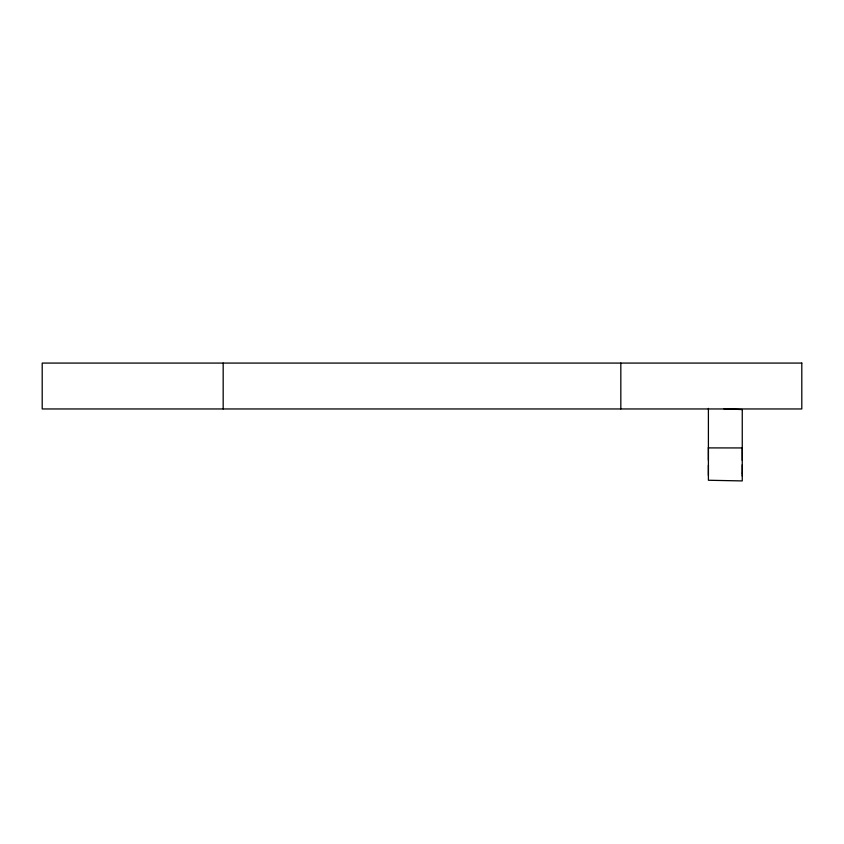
<?xml version="1.0" encoding="UTF-8"?>
<svg xmlns="http://www.w3.org/2000/svg" width="844" height="844" viewBox="0 0 844 844"><rect width="100%" height="100%" fill="white"/><g stroke="black" fill="none" stroke-linecap="round" stroke-linejoin="round"><path stroke-width="1.27" d="M708.401 475.488L708.401 465.097M708.401 460.202L708.401 447.594M742.256 476.058L742.256 464.749M742.256 460.381L742.256 447.942L708.401 447.9M724.025 408.918L742.256 409.54M742.256 409.509L742.256 472.978M742.256 473.273L742.256 474.286M742.256 475.066L742.256 480.922L708.401 480.257L708.401 408.38M620.825 363.078L620.825 408.96M223.175 363.078L223.175 408.96M801.8 363.078L42.2 363.078L42.2 408.96L801.8 408.96L801.8 363.078"/></g></svg>
